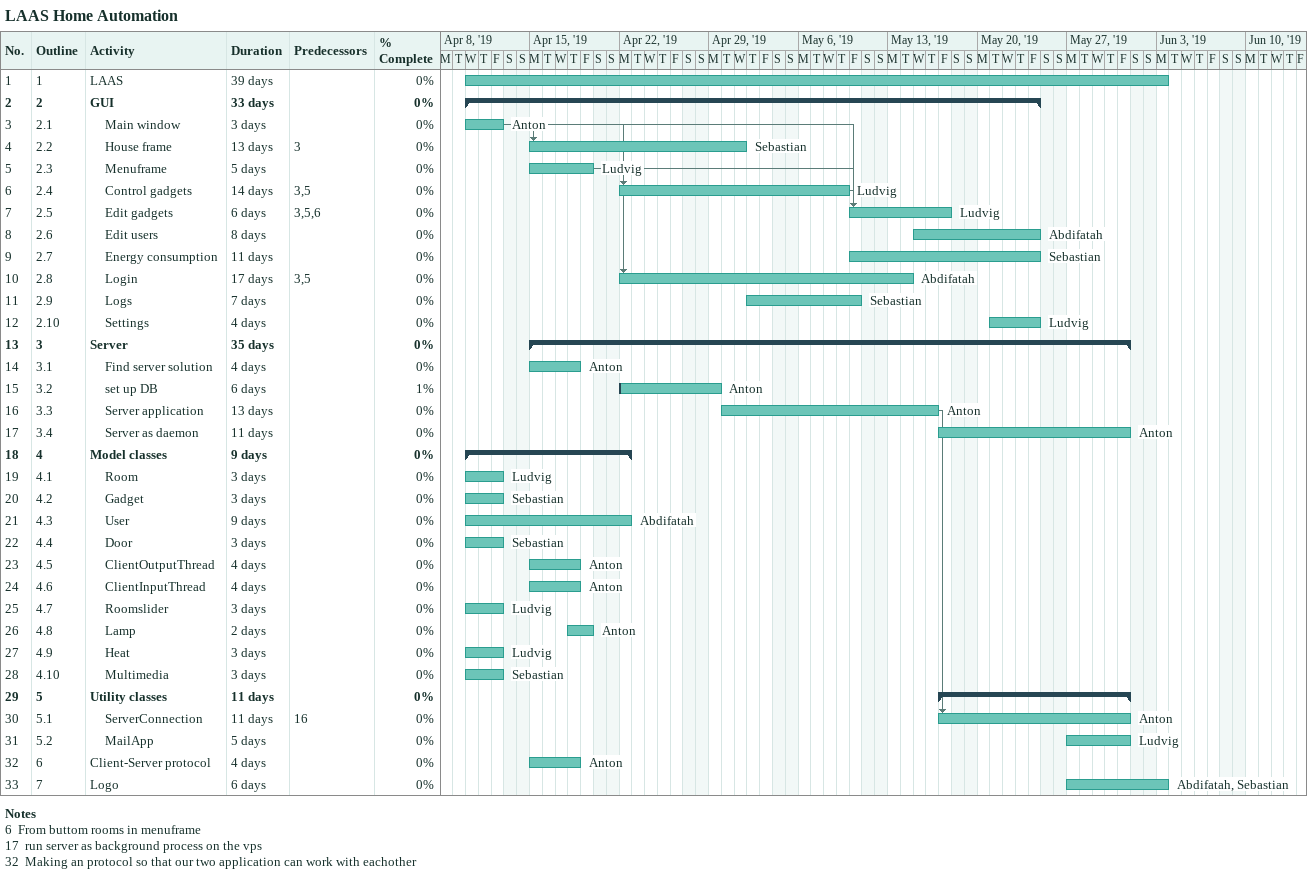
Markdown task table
LAAS Home Automation

| ID | WBS | Task | Duration | Start | Finish | Predecessors | Resources | % complete |
|---|---|---|---|---|---|---|---|---|
| 1 | 1 | LAAS | 39d | 2019-04-10 | 2019-06-03 |  |  | 0 |
| 2 | 2 | **GUI** | 33d | 2019-04-10 | 2019-05-24 |  |  | 0 |
| 3 | 2.1 | Main window | 3d | 2019-04-10 | 2019-04-12 |  | Anton | 0 |
| 4 | 2.2 | House frame | 13d | 2019-04-15 | 2019-05-01 | 3 | Sebastian | 0 |
| 5 | 2.3 | Menuframe | 5d | 2019-04-15 | 2019-04-19 |  | Ludvig | 0 |
| 6 | 2.4 | Control gadgets | 14d | 2019-04-22 | 2019-05-09 | 3, 5 | Ludvig | 0 |
| 7 | 2.5 | Edit gadgets | 6d | 2019-05-10 | 2019-05-17 | 3, 5, 6 | Ludvig | 0 |
| 8 | 2.6 | Edit users | 8d | 2019-05-15 | 2019-05-24 |  | Abdifatah | 0 |
| 9 | 2.7 | Energy consumption | 11d | 2019-05-10 | 2019-05-24 |  | Sebastian | 0 |
| 10 | 2.8 | Login | 17d | 2019-04-22 | 2019-05-14 | 3, 5 | Abdifatah | 0 |
| 11 | 2.9 | Logs | 7d | 2019-05-02 | 2019-05-10 |  | Sebastian | 0 |
| 12 | 2.10 | Settings | 4d | 2019-05-21 | 2019-05-24 |  | Ludvig | 0 |
| 13 | 3 | **Server** | 35d | 2019-04-15 | 2019-05-31 |  |  | 0 |
| 14 | 3.1 | Find server solution | 4d | 2019-04-15 | 2019-04-18 |  | Anton | 0 |
| 15 | 3.2 | set up DB | 6d | 2019-04-22 | 2019-04-29 |  | Anton | 1 |
| 16 | 3.3 | Server application | 13d | 2019-04-30 | 2019-05-16 |  | Anton | 0 |
| 17 | 3.4 | Server as daemon | 11d | 2019-05-17 | 2019-05-31 |  | Anton | 0 |
| 18 | 4 | **Model classes** | 9d | 2019-04-10 | 2019-04-22 |  |  | 0 |
| 19 | 4.1 | Room | 3d | 2019-04-10 | 2019-04-12 |  | Ludvig | 0 |
| 20 | 4.2 | Gadget | 3d | 2019-04-10 | 2019-04-12 |  | Sebastian | 0 |
| 21 | 4.3 | User | 9d | 2019-04-10 | 2019-04-22 |  | Abdifatah | 0 |
| 22 | 4.4 | Door | 3d | 2019-04-10 | 2019-04-12 |  | Sebastian | 0 |
| 23 | 4.5 | ClientOutputThread | 4d | 2019-04-15 | 2019-04-18 |  | Anton | 0 |
| 24 | 4.6 | ClientInputThread | 4d | 2019-04-15 | 2019-04-18 |  | Anton | 0 |
| 25 | 4.7 | Roomslider | 3d | 2019-04-10 | 2019-04-12 |  | Ludvig | 0 |
| 26 | 4.8 | Lamp | 2d | 2019-04-18 | 2019-04-19 |  | Anton | 0 |
| 27 | 4.9 | Heat | 3d | 2019-04-10 | 2019-04-12 |  | Ludvig | 0 |
| 28 | 4.10 | Multimedia | 3d | 2019-04-10 | 2019-04-12 |  | Sebastian | 0 |
| 29 | 5 | **Utility classes** | 11d | 2019-05-17 | 2019-05-31 |  |  | 0 |
| 30 | 5.1 | ServerConnection | 11d | 2019-05-17 | 2019-05-31 | 16 | Anton | 0 |
| 31 | 5.2 | MailApp | 5d | 2019-05-27 | 2019-05-31 |  | Ludvig | 0 |
| 32 | 6 | Client-Server protocol | 4d | 2019-04-15 | 2019-04-18 |  | Anton | 0 |
| 33 | 7 | Logo | 6d | 2019-05-27 | 2019-06-03 |  | Abdifatah, Sebastian | 0 |

Notes
- 6: From buttom rooms in menuframe
- 17: run server as background process on the vps
- 32: Making an protocol so that our two application can work with eachother
